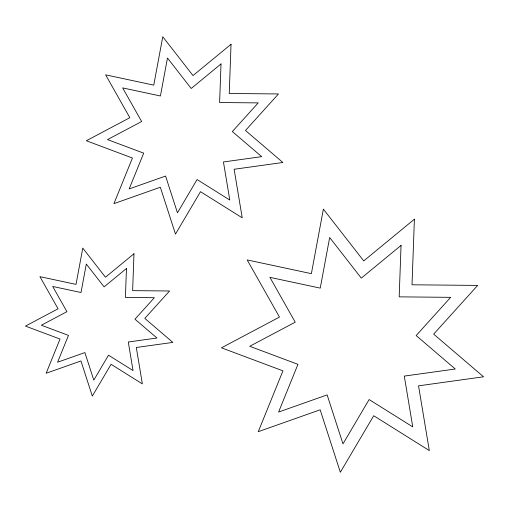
<?xml version="1.0" encoding="UTF-8"?>
<svg xmlns="http://www.w3.org/2000/svg" width="509" height="509" viewBox="0 0 509 509"><rect width="100%" height="100%" fill="white"/><g stroke="black" fill="none" stroke-linecap="round" stroke-linejoin="round"><path stroke-width="0.76" d="M126.461 268.491L125.411 297.428L154.367 297.701L134.961 319.194L156.969 338.014L128.287 342.003L133.046 370.571L108.512 355.187L93.796 380.128L84.888 352.578L57.581 362.223L68.467 335.393L41.35 325.232L66.94 311.673L52.694 286.459L81.014 292.516L86.307 264.05L104.103 286.891L126.461 268.491M133.975 253.743L132.633 290.645L169.554 290.989L144.81 318.399L172.869 342.398L136.297 347.482L142.367 383.901L111.083 364.291L92.32 396.097L80.963 360.964L46.147 373.262L60.024 339.051L25.45 326.091L58.077 308.804L39.918 276.654L76.019 284.385L82.776 248.087L105.465 277.214L133.975 253.743M221.014 63.943L219.614 102.532L258.222 102.894L232.346 131.551L261.69 156.645L223.445 161.964L229.794 200.05L197.078 179.543L177.456 212.8L165.578 176.063L129.171 188.928L143.691 153.145L107.533 139.6L141.648 121.524L122.656 87.904L160.418 95.985L167.48 58.026L191.206 88.483L221.014 63.943M231.029 44.289L229.241 93.484L278.468 93.949L245.478 130.489L282.889 162.486L234.127 169.268L242.22 217.833L200.508 191.683L175.49 234.083L160.341 187.242L113.927 203.645L132.435 158.025L86.333 140.751L129.833 117.7L105.617 74.836L153.763 85.137L162.765 36.737L193.019 75.574L231.029 44.289M401.047 245.408L399.183 296.855L450.662 297.339L416.158 335.546L455.281 369.012L404.292 376.1L412.754 426.886L369.133 399.54L342.977 443.88L327.134 394.895L278.595 412.048L297.95 364.342L249.741 346.279L295.226 322.178L269.91 277.354L320.25 288.126L329.667 237.512L361.301 278.124L401.047 245.408M414.402 219.194L412.016 284.792L477.658 285.415L433.668 334.133L483.55 376.8L418.538 385.841L429.322 450.592L373.708 415.726L340.349 472.263L320.155 409.802L258.267 431.677L282.94 370.845L221.472 347.819L279.473 317.082L247.189 259.927L311.374 273.664L323.38 209.135L363.725 260.913L414.402 219.194"/></g></svg>
